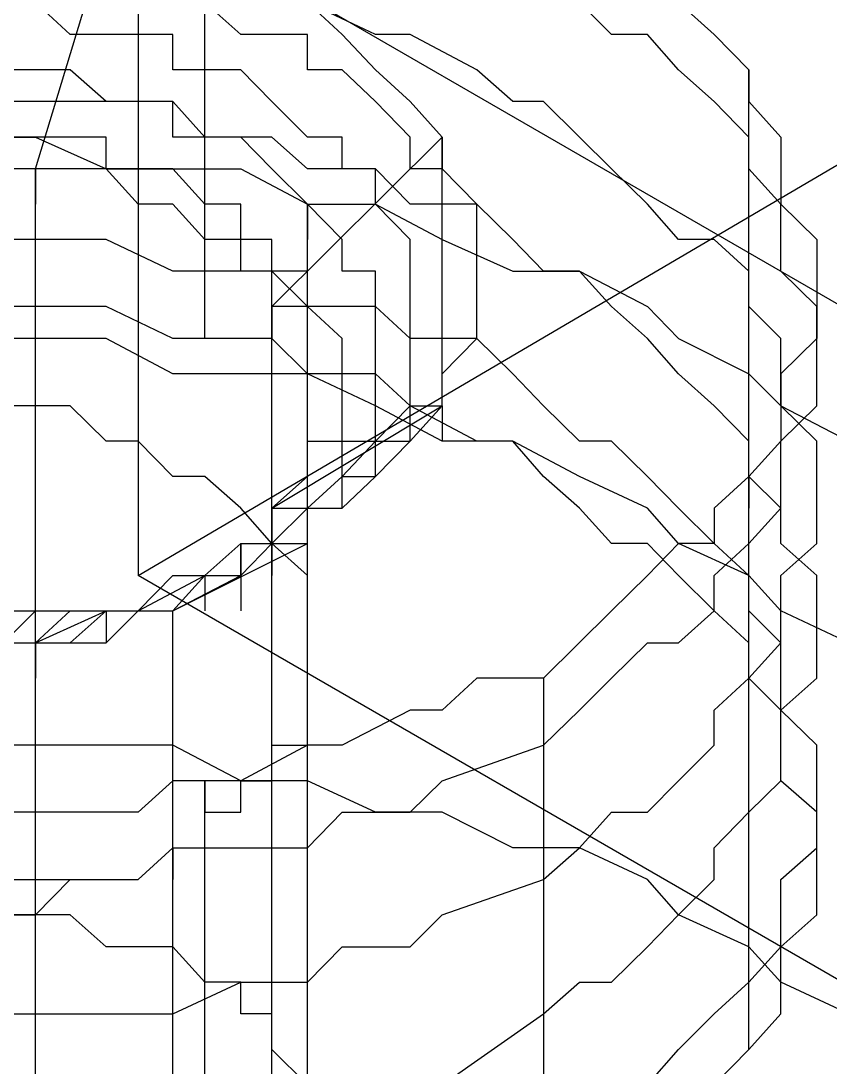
# Model space of a CAD drawing. Header units: millimetres. Extents: x 0 to 2112, y 8 to 1252.
# Drawn here: x 1497.45 to 1503.75, y 230.53 to 238.68 of the extents above; entities that cross this region are included whole.
import ezdxf

# ---------------------------------------------------------------- set-up
doc = ezdxf.new("R2010")
doc.units = ezdxf.units.MM
doc.layers.get('0').update_dxf_attribs({"linetype": 'CONTINUOUS'})

msp = doc.modelspace()

# ---------------------------------------------------------------- linework, layer by layer
at = {"color": 9}
for p, q in [((1498.36, 234.359), (1511.83, 242.266)), ((1498.36, 234.359), (1511.83, 242.266)), ((1498.88, 236.206), (1498.88, 240.669)), ((1540.35, 215.375), (1498.36, 239.621)), ((1498.36, 239.621), (1498.36, 234.359)), ((1540.35, 215.375), (1498.36, 239.621)), ((1498.36, 239.621), (1498.36, 234.359)), ((1497.56, 237.527), (1498.11, 239.346)), ((1497.83, 238.574), (1497.56, 238.822)), ((1499.16, 238.574), (1498.88, 238.822)), ((1500.21, 238.574), (1499.68, 238.822)), ((1499.95, 238.574), (1499.68, 238.822)), ((1499.95, 238.574), (1499.68, 238.822)), ((1502.05, 238.574), (1501.8, 238.822)), ((1502.57, 238.822), (1502.85, 238.574)), ((1502.57, 238.822), (1502.85, 238.574)), ((1498.11, 238.574), (1497.83, 238.574)), ((1498.36, 238.574), (1498.11, 238.574)), ((1498.63, 238.574), (1498.36, 238.574)), ((1498.63, 238.299), (1498.63, 238.574)), ((1499.4, 238.574), (1499.16, 238.574)), ((1499.68, 238.574), (1499.4, 238.574)), ((1499.68, 238.299), (1499.68, 238.574)), ((1500.21, 238.299), (1499.95, 238.574)), ((1500.21, 238.299), (1499.95, 238.574)), ((1500.48, 238.574), (1500.21, 238.574)), ((1501, 238.299), (1500.48, 238.574)), ((1502.33, 238.574), (1502.05, 238.574)), ((1502.57, 238.299), (1502.33, 238.574)), ((1502.85, 238.574), (1503.12, 238.299)), ((1502.85, 238.574), (1503.12, 238.299)), ((1497.56, 238.299), (1497.31, 238.299)), ((1497.83, 238.299), (1497.56, 238.299)), ((1497.56, 238.299), (1497.56, 238.299)), ((1498.11, 238.051), (1497.83, 238.299)), ((1498.88, 238.299), (1498.63, 238.299)), ((1499.16, 238.299), (1498.88, 238.299)), ((1499.4, 238.051), (1499.16, 238.299)), ((1499.95, 238.299), (1499.68, 238.299)), ((1500.21, 238.051), (1499.95, 238.299)), ((1500.48, 238.051), (1500.21, 238.299)), ((1500.21, 238.299), (1500.21, 238.299)), ((1500.48, 238.051), (1500.21, 238.299)), ((1500.21, 238.299), (1500.21, 238.299)), ((1501.28, 238.051), (1501, 238.299)), ((1502.85, 238.051), (1502.57, 238.299)), ((1503.12, 233.835), (1503.12, 238.299)), ((1503.12, 238.299), (1503.12, 238.051)), ((1503.12, 238.299), (1503.12, 238.051)), ((1503.12, 238.299), (1503.12, 238.051)), ((1497.56, 238.051), (1497.03, 238.051)), ((1498.11, 238.051), (1497.56, 238.051)), ((1498.63, 238.051), (1498.11, 238.051)), ((1498.36, 238.051), (1498.11, 238.051)), ((1498.63, 238.051), (1498.36, 238.051)), ((1498.88, 237.775), (1498.63, 238.051)), ((1498.63, 237.775), (1498.63, 238.051)), ((1499.68, 237.775), (1499.4, 238.051)), ((1499.4, 238.051), (1499.4, 238.051)), ((1500.48, 237.775), (1500.21, 238.051)), ((1500.21, 238.051), (1500.21, 238.051)), ((1500.73, 237.775), (1500.48, 238.051)), ((1500.48, 238.051), (1500.48, 238.051)), ((1500.73, 237.775), (1500.48, 238.051)), ((1500.48, 238.051), (1500.48, 238.051)), ((1501.52, 238.051), (1501.28, 238.051)), ((1501.8, 237.775), (1501.52, 238.051)), ((1503.12, 237.775), (1502.85, 238.051)), ((1503.12, 238.051), (1503.37, 237.775)), ((1503.12, 238.051), (1503.37, 237.775)), ((1496.79, 237.775), (1497.56, 237.775)), ((1496.79, 237.775), (1497.56, 237.775)), ((1497.56, 237.775), (1497.31, 237.775)), ((1497.56, 237.775), (1498.11, 237.527)), ((1497.56, 237.775), (1498.11, 237.527)), ((1497.83, 237.775), (1497.56, 237.775)), ((1498.11, 237.775), (1497.83, 237.775)), ((1498.11, 237.527), (1498.11, 237.775)), ((1498.88, 237.775), (1498.63, 237.775)), ((1499.4, 237.775), (1498.88, 237.775)), ((1499.16, 237.775), (1498.88, 237.775)), ((1499.4, 237.527), (1499.16, 237.775)), ((1499.68, 237.527), (1499.4, 237.775)), ((1499.4, 236.454), (1500.73, 237.775)), ((1499.95, 237.775), (1499.68, 237.775)), ((1499.95, 237.527), (1499.95, 237.775)), ((1500.48, 237.527), (1500.48, 237.775)), ((1500.73, 237.527), (1500.73, 237.775)), ((1500.73, 237.775), (1500.73, 237.527)), ((1500.73, 237.527), (1500.73, 237.775)), ((1502.05, 237.527), (1501.8, 237.775)), ((1503.12, 237.527), (1503.12, 237.775)), ((1503.37, 237.775), (1503.37, 237.527)), ((1503.37, 237.775), (1503.37, 237.527)), ((1497.56, 237.527), (1497.31, 237.527)), ((1497.56, 237.527), (1497.31, 237.527)), ((1497.83, 237.527), (1497.56, 237.527)), ((1497.56, 221.961), (1497.56, 237.527)), ((1497.56, 237.527), (1497.56, 237.251)), ((1497.83, 237.527), (1497.56, 237.527)), ((1498.11, 237.527), (1497.83, 237.527)), ((1498.11, 237.527), (1497.83, 237.527)), ((1498.11, 237.527), (1498.63, 237.527)), ((1498.11, 237.527), (1498.63, 237.527)), ((1498.36, 237.527), (1498.11, 237.527)), ((1498.36, 237.251), (1498.11, 237.527)), ((1498.11, 237.527), (1498.11, 237.527)), ((1498.36, 237.251), (1498.11, 237.527)), ((1498.11, 237.527), (1498.11, 237.527)), ((1498.63, 237.527), (1498.36, 237.527)), ((1498.63, 237.527), (1499.16, 237.527)), ((1498.63, 237.527), (1499.16, 237.527)), ((1498.88, 237.251), (1498.63, 237.527)), ((1498.63, 237.527), (1498.63, 237.527)), ((1499.16, 237.527), (1499.68, 237.251)), ((1499.16, 237.527), (1499.68, 237.251)), ((1499.68, 237.251), (1499.4, 237.527)), ((1499.4, 237.527), (1499.4, 237.527)), ((1500.21, 237.527), (1499.68, 237.527)), ((1500.21, 237.527), (1499.95, 237.527)), ((1500.48, 237.251), (1500.21, 237.527)), ((1500.21, 237.251), (1500.21, 237.527)), ((1500.73, 237.527), (1500.48, 237.527)), ((1501, 237.251), (1500.73, 237.527)), ((1500.73, 237.527), (1500.73, 237.527)), ((1500.73, 237.251), (1500.73, 237.527)), ((1501, 237.251), (1500.73, 237.527)), ((1500.73, 237.527), (1500.73, 237.527)), ((1502.33, 237.251), (1502.05, 237.527)), ((1503.37, 237.251), (1503.12, 237.527)), ((1503.37, 237.527), (1503.37, 237.251)), ((1503.37, 237.527), (1503.37, 237.251)), ((1498.63, 237.251), (1498.36, 237.251)), ((1498.63, 237.251), (1498.36, 237.251)), ((1498.88, 236.976), (1498.63, 237.251)), ((1498.63, 237.251), (1498.63, 237.251)), ((1498.63, 237.251), (1498.63, 237.251)), ((1498.88, 236.976), (1498.63, 237.251)), ((1499.16, 237.251), (1498.88, 237.251)), ((1499.16, 236.976), (1499.16, 237.251)), ((1499.68, 225.129), (1499.68, 237.251)), ((1499.68, 237.251), (1499.68, 236.976)), ((1499.68, 237.251), (1500.21, 237.251)), ((1499.68, 237.251), (1500.21, 237.251)), ((1499.95, 236.976), (1499.68, 237.251)), ((1499.68, 237.251), (1499.68, 237.251)), ((1500.21, 237.251), (1500.73, 236.976)), ((1500.21, 237.251), (1500.73, 236.976)), ((1500.48, 236.976), (1500.21, 237.251)), ((1500.21, 237.251), (1500.21, 237.251)), ((1501, 237.251), (1500.48, 237.251)), ((1500.73, 236.976), (1500.73, 237.251)), ((1500.73, 237.251), (1500.73, 237.251)), ((1501.28, 236.976), (1501, 237.251)), ((1501, 236.976), (1501, 237.251)), ((1501, 236.976), (1501, 237.251)), ((1502.57, 236.976), (1502.33, 237.251)), ((1503.37, 236.976), (1503.37, 237.251)), ((1503.37, 237.251), (1503.65, 236.976)), ((1503.37, 237.251), (1503.65, 236.976)), ((1497.56, 236.976), (1497.03, 236.976)), ((1498.11, 236.976), (1497.56, 236.976)), ((1498.63, 236.729), (1498.11, 236.976)), ((1499.16, 236.976), (1498.88, 236.976)), ((1499.16, 236.976), (1498.88, 236.976)), ((1499.4, 236.976), (1499.16, 236.976)), ((1499.16, 236.729), (1499.16, 236.976)), ((1499.16, 236.729), (1499.16, 236.976)), ((1499.4, 236.729), (1499.4, 236.976)), ((1499.4, 236.976), (1499.4, 236.976)), ((1499.95, 236.729), (1499.95, 236.976)), ((1499.95, 236.976), (1499.95, 236.976)), ((1500.48, 236.729), (1500.48, 236.976)), ((1500.73, 236.976), (1501.28, 236.729)), ((1500.73, 236.976), (1501.28, 236.729)), ((1500.73, 236.729), (1500.73, 236.976)), ((1501, 236.729), (1501, 236.976)), ((1501, 236.976), (1501, 236.976)), ((1501, 236.729), (1501, 236.976)), ((1501, 236.976), (1501, 236.976)), ((1501.52, 236.729), (1501.28, 236.976)), ((1502.85, 236.976), (1502.57, 236.976)), ((1503.12, 236.729), (1502.85, 236.976)), ((1503.37, 236.729), (1503.37, 236.976)), ((1503.65, 236.976), (1503.65, 236.729)), ((1503.65, 236.976), (1503.65, 236.729)), ((1498.88, 236.729), (1498.63, 236.729)), ((1499.4, 236.729), (1498.88, 236.729)), ((1499.4, 236.729), (1499.16, 236.729)), ((1499.4, 236.729), (1499.16, 236.729)), ((1499.68, 236.454), (1499.4, 236.729)), ((1499.68, 236.729), (1499.4, 236.729)), ((1499.4, 236.454), (1499.4, 236.729)), ((1499.4, 236.454), (1499.4, 236.729)), ((1499.68, 236.454), (1499.68, 236.729)), ((1500.21, 236.729), (1499.95, 236.729)), ((1500.21, 236.454), (1500.21, 236.729)), ((1500.48, 236.454), (1500.48, 236.729)), ((1500.48, 236.729), (1500.48, 236.729)), ((1500.73, 236.454), (1500.73, 236.729)), ((1500.73, 236.729), (1500.73, 236.729)), ((1501, 236.454), (1501, 236.729)), ((1501, 236.454), (1501, 236.729)), ((1501.28, 236.729), (1501.8, 236.729)), ((1501.28, 236.729), (1501.8, 236.729)), ((1501.8, 236.729), (1501.52, 236.729)), ((1501.8, 236.729), (1502.33, 236.454)), ((1501.8, 236.729), (1502.33, 236.454)), ((1502.05, 236.454), (1501.8, 236.729)), ((1503.12, 236.454), (1503.12, 236.729)), ((1503.65, 236.454), (1503.37, 236.729)), ((1503.65, 236.729), (1503.65, 236.454)), ((1503.65, 236.729), (1503.65, 236.454)), ((1497.56, 236.454), (1497.03, 236.454)), ((1497.56, 236.454), (1497.03, 236.454)), ((1498.11, 236.454), (1497.56, 236.454)), ((1498.11, 236.454), (1497.56, 236.454)), ((1498.63, 236.206), (1498.11, 236.454)), ((1498.63, 236.206), (1498.11, 236.454)), ((1499.68, 236.454), (1499.4, 236.454)), ((1499.4, 236.454), (1499.4, 236.454)), ((1499.4, 220.913), (1499.4, 236.454)), ((1499.4, 236.454), (1499.4, 236.206)), ((1499.68, 236.454), (1499.4, 236.454)), ((1499.4, 236.454), (1499.4, 236.454)), ((1500.21, 236.454), (1499.68, 236.454)), ((1499.95, 236.206), (1499.68, 236.454)), ((1499.68, 236.454), (1499.68, 236.454)), ((1499.68, 236.206), (1499.68, 236.454)), ((1499.68, 236.206), (1499.68, 236.454)), ((1500.48, 236.206), (1500.21, 236.454)), ((1500.21, 236.206), (1500.21, 236.454)), ((1500.21, 236.454), (1500.21, 236.454)), ((1500.48, 236.206), (1500.48, 236.454)), ((1500.48, 236.454), (1500.48, 236.454)), ((1500.73, 236.206), (1500.73, 236.454)), ((1501, 236.206), (1501, 236.454)), ((1501, 236.454), (1501, 236.454)), ((1501, 236.206), (1501, 236.454)), ((1501, 236.454), (1501, 236.454)), ((1502.33, 236.206), (1502.05, 236.454)), ((1502.33, 236.454), (1502.57, 236.206)), ((1502.33, 236.454), (1502.57, 236.206)), ((1503.37, 236.206), (1503.12, 236.454)), ((1503.65, 236.206), (1503.65, 236.454)), ((1503.65, 236.454), (1503.65, 236.206)), ((1503.65, 236.454), (1503.65, 236.206)), ((1497.56, 236.206), (1496.79, 236.206)), ((1498.11, 236.206), (1497.56, 236.206)), ((1498.63, 235.93), (1498.11, 236.206)), ((1498.88, 236.206), (1498.63, 236.206)), ((1498.88, 236.206), (1498.63, 236.206)), ((1499.4, 236.206), (1498.88, 236.206)), ((1499.4, 236.206), (1498.88, 236.206)), ((1499.68, 235.93), (1499.4, 236.206)), ((1499.68, 235.93), (1499.4, 236.206)), ((1499.68, 235.93), (1499.68, 236.206)), ((1499.68, 236.206), (1499.68, 236.206)), ((1499.68, 235.93), (1499.68, 236.206)), ((1499.68, 236.206), (1499.68, 236.206)), ((1499.95, 235.93), (1499.95, 236.206)), ((1499.95, 236.206), (1499.95, 236.206)), ((1500.21, 235.93), (1500.21, 236.206)), ((1500.21, 236.206), (1500.21, 236.206)), ((1501, 236.206), (1500.48, 236.206)), ((1500.48, 235.93), (1500.48, 236.206)), ((1500.73, 235.93), (1501, 236.206)), ((1500.73, 235.93), (1500.73, 236.206)), ((1500.73, 236.206), (1500.73, 236.206)), ((1500.73, 235.93), (1501, 236.206)), ((1501.28, 235.93), (1501, 236.206)), ((1501, 236.206), (1501, 236.206)), ((1501, 236.206), (1501, 236.206)), ((1502.57, 235.93), (1502.33, 236.206)), ((1502.57, 236.206), (1503.12, 235.93)), ((1502.57, 236.206), (1503.12, 235.93)), ((1503.37, 235.93), (1503.37, 236.206)), ((1503.65, 236.206), (1503.37, 235.93)), ((1503.65, 236.206), (1503.37, 235.93)), ((1503.65, 235.93), (1503.65, 236.206)), ((1499.16, 235.93), (1498.63, 235.93)), ((1499.68, 235.93), (1499.16, 235.93)), ((1500.21, 235.682), (1499.68, 235.93)), ((1500.21, 235.93), (1499.68, 235.93)), ((1500.21, 235.93), (1499.68, 235.93)), ((1499.68, 235.682), (1499.68, 235.93)), ((1499.68, 235.93), (1499.68, 235.93)), ((1499.68, 235.682), (1499.68, 235.93)), ((1499.68, 235.93), (1499.68, 235.93)), ((1499.95, 235.682), (1499.95, 235.93)), ((1499.95, 235.93), (1499.95, 235.93)), ((1500.48, 235.682), (1500.21, 235.93)), ((1500.48, 235.682), (1500.21, 235.93)), ((1500.21, 235.682), (1500.21, 235.93)), ((1500.21, 235.93), (1500.21, 235.93)), ((1500.48, 235.682), (1500.48, 235.93)), ((1500.48, 235.93), (1500.48, 235.93)), ((1500.73, 235.682), (1500.73, 235.93)), ((1500.73, 235.682), (1500.73, 235.93)), ((1500.73, 235.682), (1500.73, 235.93)), ((1501.52, 235.682), (1501.28, 235.93)), ((1502.85, 235.682), (1502.57, 235.93)), ((1503.12, 235.93), (1503.37, 235.682)), ((1503.12, 235.93), (1503.37, 235.682)), ((1503.37, 235.682), (1503.37, 235.93)), ((1503.37, 235.93), (1503.37, 235.682)), ((1503.37, 235.93), (1503.37, 235.682)), ((1503.65, 235.682), (1503.65, 235.93)), ((1497.56, 235.682), (1497.31, 235.682)), ((1497.83, 235.682), (1497.56, 235.682)), ((1497.56, 235.682), (1497.56, 235.682)), ((1498.11, 235.406), (1497.83, 235.682)), ((1499.4, 234.883), (1500.73, 235.682)), ((1499.68, 235.406), (1499.68, 235.682)), ((1499.68, 235.682), (1499.68, 235.682)), ((1499.68, 235.406), (1499.68, 235.682)), ((1499.68, 235.682), (1499.68, 235.682)), ((1499.95, 235.406), (1499.95, 235.682)), ((1499.95, 235.682), (1499.95, 235.682)), ((1500.73, 235.406), (1500.21, 235.682)), ((1500.21, 235.406), (1500.21, 235.682)), ((1500.21, 235.406), (1500.48, 235.682)), ((1501, 235.406), (1500.48, 235.682)), ((1501, 235.406), (1500.48, 235.682)), ((1500.48, 235.406), (1500.73, 235.682)), ((1500.48, 235.682), (1500.48, 235.682)), ((1500.48, 235.406), (1500.48, 235.682)), ((1500.48, 235.682), (1500.73, 235.682)), ((1500.48, 235.406), (1500.73, 235.682)), ((1500.73, 235.682), (1500.73, 235.682)), ((1500.73, 235.682), (1500.73, 235.406)), ((1500.73, 235.682), (1500.73, 235.682)), ((1501.8, 235.406), (1501.52, 235.682)), ((1503.12, 235.406), (1502.85, 235.682)), ((1503.37, 235.682), (1503.9, 235.406)), ((1503.37, 235.682), (1503.9, 235.406)), ((1503.65, 235.406), (1503.37, 235.682)), ((1503.37, 235.406), (1503.65, 235.682)), ((1503.37, 235.682), (1503.37, 235.406)), ((1503.37, 235.682), (1503.37, 235.406)), ((1498.36, 235.406), (1498.11, 235.406)), ((1498.63, 235.131), (1498.36, 235.406)), ((1498.36, 235.406), (1498.36, 235.406)), ((1499.68, 235.131), (1499.68, 235.406)), ((1499.68, 235.406), (1499.95, 235.406)), ((1499.68, 235.131), (1499.68, 235.406)), ((1499.68, 235.406), (1499.68, 235.406)), ((1499.68, 235.131), (1499.68, 235.406)), ((1499.68, 235.406), (1499.68, 235.406)), ((1499.95, 235.131), (1499.95, 235.406)), ((1499.95, 235.406), (1500.21, 235.406)), ((1499.95, 235.131), (1500.21, 235.406)), ((1500.21, 235.131), (1500.48, 235.406)), ((1500.21, 235.406), (1500.21, 235.406)), ((1500.21, 235.131), (1500.21, 235.406)), ((1500.21, 235.406), (1500.48, 235.406)), ((1500.21, 235.131), (1500.48, 235.406)), ((1501.28, 235.406), (1500.73, 235.406)), ((1501.28, 235.406), (1501, 235.406)), ((1501.28, 235.406), (1501, 235.406)), ((1501.8, 235.131), (1501.28, 235.406)), ((1501.52, 235.131), (1501.28, 235.406)), ((1501.52, 235.131), (1501.28, 235.406)), ((1502.05, 235.406), (1501.8, 235.406)), ((1502.33, 235.131), (1502.05, 235.406)), ((1503.12, 235.131), (1503.12, 235.406)), ((1503.37, 235.406), (1503.12, 235.131)), ((1503.37, 235.406), (1503.12, 235.131)), ((1503.37, 235.131), (1503.37, 235.406)), ((1503.65, 235.131), (1503.65, 235.406)), ((1498.88, 235.131), (1498.63, 235.131)), ((1499.16, 234.883), (1498.88, 235.131)), ((1498.88, 235.131), (1498.88, 235.131)), ((1499.4, 234.883), (1499.68, 235.131)), ((1499.4, 234.883), (1499.68, 235.131)), ((1499.68, 234.883), (1499.68, 235.131)), ((1499.68, 235.131), (1499.68, 235.131)), ((1499.68, 234.883), (1499.95, 235.131)), ((1499.68, 234.883), (1499.95, 235.131)), ((1499.68, 235.131), (1499.68, 235.131)), ((1499.68, 235.131), (1499.68, 235.131)), ((1499.95, 234.883), (1500.21, 235.131)), ((1499.95, 235.131), (1499.95, 235.131)), ((1499.95, 235.131), (1499.95, 235.131)), ((1499.95, 234.883), (1499.95, 235.131)), ((1499.95, 235.131), (1500.21, 235.131)), ((1499.95, 234.883), (1500.21, 235.131)), ((1500.21, 235.131), (1500.21, 235.131)), ((1500.21, 235.131), (1500.21, 235.131)), ((1501.8, 234.883), (1501.52, 235.131)), ((1501.8, 234.883), (1501.52, 235.131)), ((1502.33, 234.883), (1501.8, 235.131)), ((1502.57, 234.883), (1502.33, 235.131)), ((1503.12, 235.131), (1502.85, 234.883)), ((1503.12, 235.131), (1502.85, 234.883)), ((1503.12, 230.667), (1503.12, 235.131)), ((1503.12, 235.131), (1503.12, 234.883)), ((1503.37, 234.883), (1503.12, 235.131)), ((1503.37, 234.883), (1503.37, 235.131)), ((1503.65, 234.883), (1503.65, 235.131)), ((1499.4, 234.607), (1499.16, 234.883)), ((1499.16, 234.883), (1499.16, 234.883)), ((1499.4, 234.607), (1499.4, 234.883)), ((1499.4, 234.883), (1499.68, 234.883)), ((1499.4, 234.607), (1499.68, 234.883)), ((1499.4, 234.607), (1499.68, 234.883)), ((1499.4, 234.607), (1499.68, 234.883)), ((1499.4, 234.607), (1499.4, 234.883)), ((1499.4, 234.883), (1499.4, 234.883)), ((1499.4, 219.344), (1499.4, 234.883)), ((1499.4, 234.883), (1499.4, 234.607)), ((1499.4, 234.607), (1499.4, 234.883)), ((1499.4, 234.883), (1499.4, 234.883)), ((1499.68, 234.607), (1499.68, 234.883)), ((1499.68, 234.883), (1499.95, 234.883)), ((1499.68, 234.883), (1499.68, 234.883)), ((1499.68, 234.883), (1499.68, 234.883)), ((1499.68, 234.883), (1499.95, 234.883)), ((1499.68, 234.607), (1499.68, 234.883)), ((1499.68, 234.883), (1499.95, 234.883)), ((1502.05, 234.607), (1501.8, 234.883)), ((1502.05, 234.607), (1501.8, 234.883)), ((1502.57, 234.607), (1502.33, 234.883)), ((1502.85, 234.607), (1502.57, 234.883)), ((1502.85, 234.883), (1502.85, 234.607)), ((1502.85, 234.883), (1502.85, 234.607)), ((1503.12, 234.607), (1503.37, 234.883)), ((1503.37, 234.607), (1503.37, 234.883)), ((1503.37, 234.883), (1503.37, 234.883)), ((1503.65, 234.607), (1503.65, 234.883)), ((1498.63, 234.083), (1499.68, 234.607)), ((1498.63, 234.083), (1499.68, 234.607)), ((1498.88, 234.359), (1499.16, 234.607)), ((1498.88, 234.359), (1499.16, 234.607)), ((1498.88, 234.359), (1499.16, 234.607)), ((1499.16, 234.359), (1499.16, 234.607)), ((1499.16, 234.607), (1499.68, 234.607)), ((1499.16, 234.607), (1499.16, 234.359)), ((1499.16, 234.359), (1499.4, 234.607)), ((1499.16, 234.359), (1499.16, 234.607)), ((1499.16, 234.607), (1499.68, 234.607)), ((1499.16, 234.359), (1499.16, 234.607)), ((1499.16, 234.607), (1499.4, 234.607)), ((1499.16, 234.359), (1499.16, 234.607)), ((1499.16, 234.607), (1499.4, 234.607)), ((1499.16, 234.607), (1499.4, 234.607)), ((1499.16, 234.607), (1499.16, 234.607)), ((1499.16, 234.607), (1499.4, 234.607)), ((1499.16, 234.607), (1499.16, 234.607)), ((1499.16, 234.607), (1499.4, 234.607)), ((1499.4, 234.607), (1499.4, 234.359)), ((1499.4, 234.607), (1499.4, 234.607)), ((1499.68, 234.359), (1499.4, 234.607)), ((1499.4, 234.607), (1499.4, 234.607)), ((1499.4, 234.607), (1499.4, 234.607)), ((1502.33, 234.607), (1502.05, 234.607)), ((1502.33, 234.607), (1502.05, 234.607)), ((1502.57, 234.359), (1502.33, 234.607)), ((1502.57, 234.607), (1502.33, 234.359)), ((1502.57, 234.359), (1502.33, 234.607)), ((1502.57, 234.607), (1502.33, 234.359)), ((1503.12, 234.359), (1502.57, 234.607)), ((1502.85, 234.607), (1502.57, 234.607)), ((1502.85, 234.607), (1502.57, 234.607)), ((1503.12, 234.359), (1502.85, 234.607)), ((1502.85, 234.359), (1503.12, 234.607)), ((1503.65, 234.359), (1503.37, 234.607)), ((1503.37, 234.359), (1503.65, 234.607)), ((1540.35, 210.114), (1498.36, 234.359)), ((1498.36, 234.083), (1498.63, 234.359)), ((1498.36, 234.083), (1498.88, 234.359)), ((1498.36, 234.083), (1498.63, 234.359)), ((1498.36, 234.083), (1498.63, 234.359)), ((1498.36, 234.083), (1498.63, 234.359)), ((1540.35, 210.114), (1498.36, 234.359)), ((1498.63, 234.359), (1498.88, 234.359)), ((1498.63, 234.083), (1499.16, 234.359)), ((1498.63, 234.359), (1498.88, 234.359)), ((1498.63, 234.359), (1498.88, 234.359)), ((1498.63, 234.359), (1498.88, 234.359)), ((1498.63, 234.083), (1498.88, 234.359)), ((1498.63, 234.083), (1498.88, 234.359)), ((1498.88, 234.359), (1499.16, 234.359)), ((1498.88, 234.359), (1498.88, 234.083)), ((1498.88, 234.359), (1499.16, 234.359)), ((1498.88, 234.359), (1499.16, 234.359)), ((1498.88, 234.359), (1498.88, 234.359)), ((1498.88, 234.359), (1499.16, 234.359)), ((1498.88, 234.359), (1498.88, 234.359)), ((1498.88, 234.359), (1498.88, 234.359)), ((1499.16, 234.359), (1499.16, 234.083)), ((1499.68, 234.083), (1499.68, 234.359)), ((1499.68, 234.359), (1499.68, 234.359)), ((1502.33, 234.359), (1502.05, 234.083)), ((1502.33, 234.359), (1502.05, 234.083)), ((1502.85, 234.083), (1502.57, 234.359)), ((1502.85, 234.083), (1502.57, 234.359)), ((1502.85, 234.083), (1502.85, 234.359)), ((1503.37, 234.083), (1503.12, 234.359)), ((1503.12, 234.083), (1503.12, 234.359)), ((1503.37, 234.083), (1503.37, 234.359)), ((1503.65, 234.083), (1503.65, 234.359)), ((1497.31, 234.083), (1497.56, 234.083)), ((1497.31, 233.835), (1497.56, 234.083)), ((1497.31, 234.083), (1497.56, 234.083)), ((1497.56, 234.083), (1498.11, 234.083)), ((1497.56, 233.835), (1498.11, 234.083)), ((1497.56, 233.835), (1497.83, 234.083)), ((1497.56, 234.083), (1497.83, 234.083)), ((1497.56, 234.083), (1498.11, 234.083)), ((1497.83, 233.835), (1498.11, 234.083)), ((1497.83, 234.083), (1498.11, 234.083)), ((1497.83, 234.083), (1498.11, 234.083)), ((1498.11, 234.083), (1498.36, 234.083)), ((1498.11, 234.083), (1498.11, 233.835)), ((1498.11, 233.835), (1498.36, 234.083)), ((1498.11, 234.083), (1498.36, 234.083)), ((1498.11, 234.083), (1498.36, 234.083)), ((1498.11, 234.083), (1498.36, 234.083)), ((1498.11, 234.083), (1498.36, 234.083)), ((1498.11, 233.835), (1498.36, 234.083)), ((1498.11, 233.835), (1498.36, 234.083)), ((1498.36, 234.083), (1498.36, 234.083)), ((1498.36, 234.083), (1498.36, 234.083)), ((1498.36, 234.083), (1498.63, 234.083)), ((1498.36, 234.083), (1498.36, 234.083)), ((1498.36, 234.083), (1498.63, 234.083)), ((1498.36, 234.083), (1498.36, 234.083)), ((1498.36, 234.083), (1498.63, 234.083)), ((1498.63, 218.544), (1498.63, 234.083)), ((1498.63, 218.544), (1498.63, 234.083)), ((1499.68, 233.835), (1499.68, 234.083)), ((1499.68, 234.083), (1499.68, 234.083)), ((1502.05, 234.083), (1501.52, 233.56)), ((1502.05, 234.083), (1501.52, 233.56)), ((1502.57, 233.835), (1502.85, 234.083)), ((1503.12, 233.835), (1502.85, 234.083)), ((1503.12, 233.835), (1502.85, 234.083)), ((1503.37, 233.835), (1503.12, 234.083)), ((1503.9, 233.835), (1503.37, 234.083)), ((1503.37, 233.835), (1503.37, 234.083)), ((1503.65, 233.835), (1503.65, 234.083)), ((1497.31, 233.835), (1497.56, 233.835)), ((1497.31, 233.835), (1497.56, 233.835)), ((1497.31, 233.835), (1497.56, 233.835)), ((1497.31, 233.835), (1497.56, 233.835)), ((1497.31, 233.835), (1497.56, 233.835)), ((1497.56, 233.835), (1497.56, 233.835)), ((1497.56, 233.835), (1497.83, 233.835)), ((1497.56, 233.835), (1497.83, 233.835)), ((1497.56, 233.835), (1497.56, 233.835)), ((1497.56, 233.835), (1497.83, 233.835)), ((1497.56, 218.296), (1497.56, 233.835)), ((1497.56, 233.835), (1497.56, 233.56)), ((1497.56, 233.835), (1497.56, 233.835)), ((1497.56, 233.835), (1497.83, 233.835)), ((1497.83, 233.835), (1498.11, 233.835)), ((1497.83, 233.835), (1498.11, 233.835)), ((1497.83, 233.835), (1498.11, 233.835)), ((1499.68, 233.56), (1499.68, 233.835)), ((1499.68, 233.835), (1499.68, 233.835)), ((1502.05, 233.56), (1502.33, 233.835)), ((1502.33, 233.835), (1502.57, 233.835)), ((1503.12, 233.56), (1503.12, 233.835)), ((1503.12, 233.56), (1503.37, 233.835)), ((1503.12, 233.56), (1503.12, 233.835)), ((1503.37, 233.56), (1503.37, 233.835)), ((1503.65, 233.56), (1503.65, 233.835)), ((1499.68, 233.311), (1499.68, 233.56)), ((1499.68, 233.56), (1499.68, 233.56)), ((1501, 233.56), (1500.73, 233.311)), ((1501, 233.56), (1500.73, 233.311)), ((1501.52, 233.56), (1501, 233.56)), ((1501.52, 233.56), (1501, 233.56)), ((1501.52, 233.56), (1501.52, 229.096)), ((1501.52, 233.56), (1501.52, 229.096)), ((1501.8, 233.311), (1502.05, 233.56)), ((1502.85, 233.311), (1503.12, 233.56)), ((1503.37, 233.311), (1503.12, 233.56)), ((1503.37, 233.311), (1503.12, 233.56)), ((1503.37, 233.311), (1503.37, 233.56)), ((1503.37, 233.311), (1503.65, 233.56)), ((1499.68, 233.036), (1499.68, 233.311)), ((1499.68, 233.311), (1499.68, 233.311)), ((1500.48, 233.311), (1499.95, 233.036)), ((1500.48, 233.311), (1499.95, 233.036)), ((1500.73, 233.311), (1500.48, 233.311)), ((1500.73, 233.311), (1500.48, 233.311)), ((1501.52, 233.036), (1501.8, 233.311)), ((1502.85, 233.036), (1502.85, 233.311)), ((1503.37, 233.036), (1503.37, 233.311)), ((1503.65, 233.036), (1503.37, 233.311)), ((1503.37, 233.036), (1503.37, 233.311)), ((1503.37, 233.036), (1503.37, 233.311)), ((1497.56, 233.036), (1496.79, 233.036)), ((1498.11, 233.036), (1497.56, 233.036)), ((1498.63, 233.036), (1498.11, 233.036)), ((1499.16, 232.76), (1498.63, 233.036)), ((1499.68, 233.036), (1499.16, 232.76)), ((1499.68, 233.036), (1499.16, 232.76)), ((1499.4, 232.76), (1499.4, 233.036)), ((1499.4, 233.036), (1499.68, 233.036)), ((1499.95, 233.036), (1499.68, 233.036)), ((1499.95, 233.036), (1499.68, 233.036)), ((1500.73, 232.76), (1501.52, 233.036)), ((1501.52, 233.036), (1501.52, 232.76)), ((1502.57, 232.76), (1502.85, 233.036)), ((1503.37, 232.76), (1503.37, 233.036)), ((1503.37, 232.76), (1503.37, 233.036)), ((1503.37, 232.76), (1503.37, 233.036)), ((1503.65, 232.76), (1503.65, 233.036)), ((1498.63, 232.76), (1498.36, 232.514)), ((1498.63, 232.76), (1498.36, 232.514)), ((1499.16, 232.76), (1498.63, 232.76)), ((1499.16, 232.76), (1498.63, 232.76)), ((1498.88, 228.297), (1498.88, 232.76)), ((1498.88, 232.76), (1498.88, 232.514)), ((1499.68, 232.76), (1499.16, 232.76)), ((1499.16, 232.514), (1499.16, 232.76)), ((1499.16, 232.76), (1499.4, 232.76)), ((1499.4, 232.76), (1499.4, 232.76)), ((1500.21, 232.514), (1499.68, 232.76)), ((1500.48, 232.514), (1500.73, 232.76)), ((1502.33, 232.514), (1502.57, 232.76)), ((1503.12, 232.514), (1503.37, 232.76)), ((1503.65, 232.514), (1503.37, 232.76)), ((1503.65, 232.514), (1503.37, 232.76)), ((1503.65, 232.514), (1503.65, 232.76)), ((1497.83, 232.514), (1497.31, 232.514)), ((1497.83, 232.514), (1497.31, 232.514)), ((1498.36, 232.514), (1497.83, 232.514)), ((1498.36, 232.514), (1497.83, 232.514)), ((1498.88, 232.238), (1498.88, 232.514)), ((1498.88, 232.514), (1499.16, 232.514)), ((1499.68, 232.238), (1499.95, 232.514)), ((1499.95, 232.514), (1500.48, 232.514)), ((1500.73, 232.514), (1500.21, 232.514)), ((1501.28, 232.238), (1500.73, 232.514)), ((1501.8, 232.238), (1502.05, 232.514)), ((1502.05, 232.514), (1502.33, 232.514)), ((1502.85, 232.238), (1503.12, 232.514)), ((1503.65, 232.238), (1503.65, 232.514)), ((1503.65, 232.238), (1503.65, 232.514)), ((1503.65, 232.238), (1503.65, 232.514)), ((1498.36, 231.99), (1498.63, 232.238)), ((1498.36, 231.99), (1498.63, 232.238)), ((1498.63, 232.238), (1499.16, 232.238)), ((1498.63, 232.238), (1498.88, 232.238)), ((1498.63, 232.238), (1498.63, 231.99)), ((1499.16, 232.238), (1499.68, 232.238)), ((1501.8, 232.238), (1501.28, 232.238)), ((1501.52, 231.99), (1501.8, 232.238)), ((1502.33, 231.99), (1501.8, 232.238)), ((1502.85, 231.99), (1502.85, 232.238)), ((1503.37, 231.99), (1503.65, 232.238)), ((1503.65, 231.99), (1503.65, 232.238)), ((1503.65, 231.99), (1503.65, 232.238)), ((1497.31, 231.99), (1497.83, 231.99)), ((1497.56, 231.714), (1497.83, 231.99)), ((1497.83, 231.99), (1498.36, 231.99)), ((1497.83, 231.99), (1498.11, 231.99)), ((1498.11, 231.99), (1498.11, 231.99)), ((1498.11, 231.99), (1498.36, 231.99)), ((1500.73, 231.714), (1501.52, 231.99)), ((1501.52, 231.99), (1501.52, 231.714)), ((1502.57, 231.714), (1502.33, 231.99)), ((1502.57, 231.714), (1502.85, 231.99)), ((1503.37, 231.714), (1503.37, 231.99)), ((1503.65, 231.714), (1503.65, 231.99)), ((1503.65, 231.714), (1503.65, 231.99)), ((1497.56, 231.714), (1497.31, 231.714)), ((1497.31, 231.714), (1497.56, 231.714)), ((1497.83, 231.714), (1497.56, 231.714)), ((1497.56, 231.714), (1497.56, 231.714)), ((1498.11, 231.466), (1497.83, 231.714)), ((1500.48, 231.466), (1500.73, 231.714)), ((1502.33, 231.466), (1502.57, 231.714)), ((1503.12, 231.466), (1502.57, 231.714)), ((1503.37, 231.466), (1503.65, 231.714)), ((1503.37, 231.466), (1503.37, 231.714)), ((1503.37, 231.466), (1503.65, 231.714)), ((1498.36, 231.466), (1498.11, 231.466)), ((1498.63, 231.466), (1498.36, 231.466)), ((1498.36, 231.466), (1498.36, 231.466)), ((1498.88, 231.191), (1498.63, 231.466)), ((1499.68, 231.191), (1499.95, 231.466)), ((1499.95, 231.466), (1500.48, 231.466)), ((1502.05, 231.191), (1502.33, 231.466)), ((1503.37, 231.191), (1503.12, 231.466)), ((1503.12, 231.191), (1503.37, 231.466)), ((1503.37, 231.191), (1503.37, 231.466)), ((1503.37, 231.191), (1503.37, 231.466)), ((1498.63, 230.943), (1499.16, 231.191)), ((1499.16, 231.191), (1498.88, 231.191)), ((1498.88, 231.191), (1498.88, 231.191)), ((1499.16, 231.191), (1499.68, 231.191)), ((1499.16, 230.943), (1499.16, 231.191)), ((1501.52, 230.943), (1501.8, 231.191)), ((1501.8, 231.191), (1502.05, 231.191)), ((1502.85, 230.943), (1503.12, 231.191)), ((1503.9, 230.943), (1503.37, 231.191)), ((1503.37, 230.943), (1503.37, 231.191)), ((1503.37, 230.943), (1503.37, 231.191)), ((1497.31, 230.943), (1497.83, 230.943)), ((1497.83, 230.943), (1498.36, 230.943)), ((1498.36, 230.943), (1498.63, 230.943)), ((1499.4, 230.943), (1499.16, 230.943)), ((1499.4, 230.667), (1499.4, 230.943)), ((1500.73, 230.391), (1501.52, 230.943)), ((1501.52, 230.943), (1501.52, 230.667)), ((1502.57, 230.667), (1502.85, 230.943)), ((1502.85, 230.943), (1502.85, 230.943)), ((1503.12, 230.667), (1503.37, 230.943)), ((1503.12, 230.667), (1503.37, 230.943)), ((1499.68, 230.391), (1499.4, 230.667)), ((1499.4, 230.667), (1499.4, 230.667)), ((1502.33, 230.391), (1502.57, 230.667)), ((1502.85, 230.391), (1503.12, 230.667)), ((1502.85, 230.391), (1503.12, 230.667))]:
    msp.add_line(p, q, dxfattribs=at)

doc.saveas('drawing.dxf')
